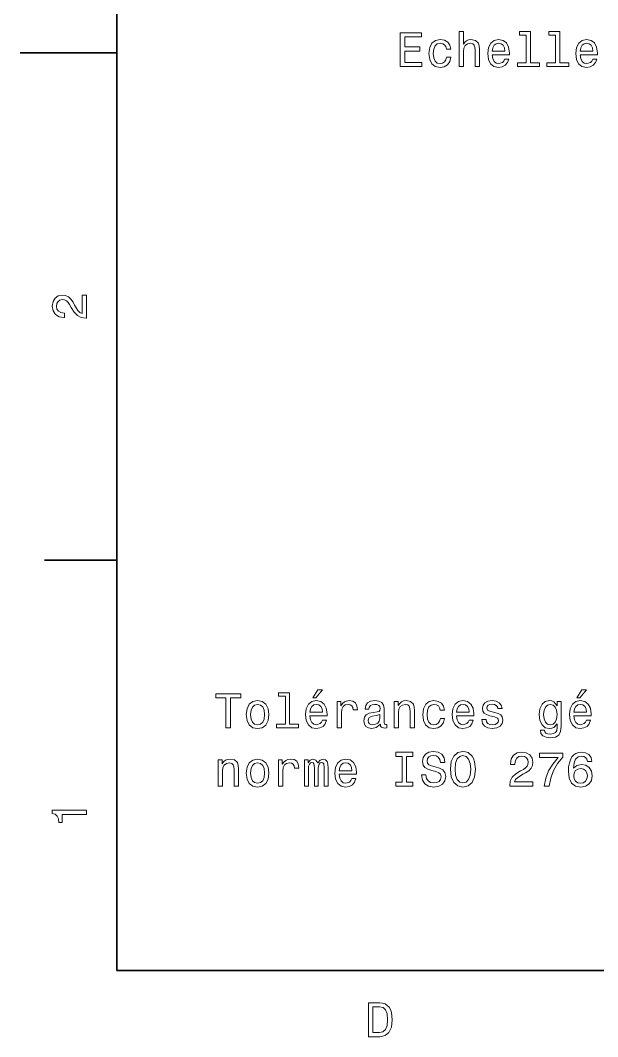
# Model space of a CAD drawing. Extents: x 0 to 297, y 0 to 210.
# Drawn here: x 0 to 59.8, y 3.2 to 108.4 of the extents above; entities that cross this region are included whole.
import ezdxf

# ---------------------------------------------------------------- set-up
doc = ezdxf.new("R2010")
doc.units = 0

msp = doc.modelspace()

# ---------------------------------------------------------------- linework, layer by layer
at = {"color": 7, "lineweight": 35}
for p, q in [((10, 200), (10, 10)), ((10, 10), (287, 10))]:
    msp.add_line(p, q, dxfattribs=at)
at = {"color": 7, "lineweight": 35, "ltscale": 0.25}
msp.add_line((10, 105), (0, 105), dxfattribs=at)
at = {"color": 7, "lineweight": 35, "ltscale": 0.1875}
msp.add_line((10, 52.5), (2.5, 52.5), dxfattribs=at)
at = {"color": 7, "lineweight": 13}
for points in [[(39.324226, 103.567986), (41.543247, 103.567986), (41.543247, 103.991615), (39.7882, 103.991615), (39.7882, 105.176773), (41.351604, 105.176773), (41.351604, 105.59536), (39.7882, 105.59536), (39.7882, 106.644356), (41.502899, 106.644356), (41.502899, 107.067986), (39.324226, 107.067986)], [(44.100163, 105.378502), (44.538921, 105.378502), (44.448143, 105.78196), (44.231285, 106.099686), (43.893391, 106.296371), (43.454628, 106.372017), (42.970478, 106.271156), (42.602322, 105.988731), (42.370335, 105.5298), (42.289642, 104.914528), (42.365292, 104.304298), (42.592236, 103.850403), (42.950306, 103.567986), (43.439499, 103.472168), (43.873215, 103.547813), (44.211113, 103.759628), (44.4431, 104.092484), (44.543964, 104.536285), (44.120335, 104.536285), (44.044685, 104.253868), (43.903477, 104.042046), (43.701748, 103.910927), (43.454628, 103.870583), (43.146992, 103.936142), (42.925091, 104.137871), (42.788921, 104.465683), (42.743534, 104.929657), (42.788921, 105.383545), (42.930134, 105.711357), (43.157078, 105.913086), (43.454628, 105.983688), (43.716877, 105.938301), (43.913563, 105.822311), (44.044685, 105.630669)], [(45.4114, 103.567986), (45.855206, 103.567986), (45.855206, 105.131386), (45.900593, 105.489456), (46.046848, 105.751701), (46.273792, 105.913086), (46.576385, 105.973602), (46.818462, 105.923172), (46.969757, 105.787003), (47.045406, 105.560059), (47.070625, 105.257469), (47.070625, 103.567986), (47.514427, 103.567986), (47.514427, 105.348244), (47.494255, 105.706314), (47.403477, 106.003868), (47.105927, 106.276199), (46.641949, 106.372017), (46.389786, 106.336716), (46.172928, 106.240898), (45.991371, 106.0896), (45.855206, 105.882828), (45.855206, 107.189026), (45.4114, 107.189026)], [(48.835754, 104.793488), (50.61097, 104.793488), (50.616013, 105.000259), (50.53532, 105.580231), (50.313419, 106.013954), (49.960392, 106.276199), (49.491371, 106.372017), (49.03244, 106.271156), (48.679413, 105.988731), (48.452469, 105.5298), (48.371777, 104.924614), (48.447426, 104.304298), (48.67437, 103.850403), (49.022354, 103.567986), (49.476242, 103.472168), (49.869614, 103.537727), (50.192383, 103.709198), (50.429413, 103.981529), (50.565582, 104.344643), (50.12682, 104.344643), (50.036041, 104.142914), (49.904915, 103.991615), (49.531719, 103.870583), (49.244255, 103.926056), (49.027397, 104.10257), (48.886185, 104.39003), (48.835754, 104.778358)], [(52.366013, 106.815826), (52.366013, 103.941185), (51.453186, 103.941185), (51.453186, 103.567986), (53.717598, 103.567986), (53.717598, 103.941185), (52.809814, 103.941185), (52.809814, 107.189026), (51.670048, 107.189026), (51.670048, 106.815826)], [(55.402035, 106.815826), (55.402035, 103.941185), (54.489212, 103.941185), (54.489212, 103.567986), (56.75362, 103.567986), (56.75362, 103.941185), (55.84584, 103.941185), (55.84584, 107.189026), (54.70607, 107.189026), (54.70607, 106.815826)], [(57.943825, 104.793488), (59.71904, 104.793488), (59.724083, 105.000259), (59.643391, 105.580231), (59.421486, 106.013954), (59.068462, 106.276199), (58.599442, 106.372017), (58.140511, 106.271156), (57.787483, 105.988731), (57.560539, 105.5298), (57.479843, 104.924614), (57.555496, 104.304298), (57.78244, 103.850403), (58.130424, 103.567986), (58.584312, 103.472168), (58.977684, 103.537727), (59.300453, 103.709198), (59.537483, 103.981529), (59.673649, 104.344643), (59.234886, 104.344643), (59.144112, 104.142914), (59.012985, 103.991615), (58.639786, 103.870583), (58.352325, 103.926056), (58.135468, 104.10257), (57.994255, 104.39003), (57.943825, 104.778358)], [(48.835754, 105.166687), (48.891228, 105.514671), (49.027397, 105.771873), (49.234169, 105.928215), (49.5065, 105.983688), (49.773792, 105.928215), (49.980568, 105.771873), (50.106647, 105.514671), (50.152035, 105.166687)], [(57.943825, 105.166687), (57.999298, 105.514671), (58.135468, 105.771873), (58.342239, 105.928215), (58.614571, 105.983688), (58.881863, 105.928215), (59.088634, 105.771873), (59.214714, 105.514671), (59.260105, 105.166687)], [(6.833213, 77.519447), (6.833213, 79.925072), (6.399496, 79.925072), (6.399496, 78.023773), (6.162464, 78.129684), (5.965778, 78.311241), (5.607709, 78.871033), (5.456412, 79.168587), (5.239553, 79.501442), (4.987392, 79.738472), (4.689842, 79.874641), (4.351945, 79.925072), (3.928314, 79.839333), (3.595461, 79.602303), (3.383646, 79.239189), (3.307997, 78.770172), (3.393732, 78.286018), (3.630764, 77.91787), (4.009006, 77.680832), (4.508286, 77.600143), (4.578891, 77.600143), (4.578891, 78.059074), (4.538545, 78.059074), (4.195605, 78.104462), (3.943444, 78.240631), (3.782061, 78.457489), (3.726585, 78.744957), (3.777017, 79.03746), (3.903098, 79.254318), (4.099784, 79.395531), (4.346902, 79.445961), (4.578891, 79.41066), (4.775577, 79.314842), (4.947046, 79.153458), (5.098343, 78.931557), (5.259727, 78.634003), (5.572406, 78.139771), (5.90526, 77.791786), (6.308718, 77.585014), (6.818084, 77.519447)], [(30.278099, 38.219742), (30.575649, 38.219742), (31.276657, 39.077087), (30.782421, 39.077087)], [(57.602303, 38.219742), (57.899853, 38.219742), (58.600861, 39.077087), (58.106625, 39.077087)], [(21.286022, 35.143372), (21.75, 35.143372), (21.75, 38.219742), (22.809078, 38.219742), (22.809078, 38.643372), (20.221903, 38.643372), (20.221903, 38.219742), (21.286022, 38.219742)], [(23.378963, 36.494957), (23.459654, 35.879684), (23.691643, 35.425793), (24.059799, 35.143372), (24.554035, 35.04755), (25.043228, 35.143372), (25.411383, 35.42075), (25.643372, 35.874641), (25.729107, 36.494957), (25.643372, 37.110229), (25.411383, 37.569164), (25.043228, 37.846542), (24.554035, 37.947407), (24.059799, 37.846542), (23.691643, 37.564121), (23.459654, 37.110229)], [(27.428675, 38.391209), (27.428675, 35.516571), (26.51585, 35.516571), (26.51585, 35.143372), (28.780258, 35.143372), (28.780258, 35.516571), (27.872478, 35.516571), (27.872478, 38.764408), (26.732708, 38.764408), (26.732708, 38.391209)], [(29.970461, 36.368877), (31.745678, 36.368877), (31.750721, 36.575649), (31.670029, 37.155621), (31.448128, 37.589336), (31.0951, 37.851585), (30.62608, 37.947407), (30.167149, 37.846542), (29.814121, 37.564121), (29.587177, 37.105186), (29.506485, 36.5), (29.582134, 35.879684), (29.809078, 35.425793), (30.157061, 35.143372), (30.61095, 35.04755), (31.004322, 35.113113), (31.327089, 35.28458), (31.564121, 35.556915), (31.700289, 35.920029), (31.261528, 35.920029), (31.17075, 35.7183), (31.039625, 35.567001), (30.666428, 35.445965), (30.378963, 35.501442), (30.162104, 35.677956), (30.020893, 35.965416), (29.970461, 36.353745)], [(32.784584, 35.143372), (33.228386, 35.143372), (33.228386, 36.691643), (33.273773, 37.064842), (33.409943, 37.33213), (33.631844, 37.493515), (33.929394, 37.548992), (34.151299, 37.513687), (34.317722, 37.412823), (34.418587, 37.241356), (34.453892, 37.009365), (34.90274, 37.009365), (34.84222, 37.417866), (34.675793, 37.710373), (34.398415, 37.886887), (34.020172, 37.947407), (33.76297, 37.907059), (33.541065, 37.806194), (33.344379, 37.634727), (33.188042, 37.402737), (33.188042, 37.851585), (32.784584, 37.851585)], [(37.26297, 35.496399), (37.26297, 35.481266), (37.288185, 35.309799), (37.363831, 35.188759), (37.681557, 35.092937), (37.928673, 35.133286), (37.928673, 35.476223), (37.822769, 35.461094), (37.681557, 35.526657), (37.656342, 35.728386), (37.656342, 37.130402), (37.595821, 37.488472), (37.419312, 37.740635), (37.111671, 37.89193), (36.677956, 37.947407), (36.254326, 37.886887), (35.941643, 37.715416), (35.744957, 37.448128), (35.679398, 37.0951), (35.679398, 37.064842), (36.077812, 37.064842), (36.113113, 37.276657), (36.224064, 37.427956), (36.405621, 37.51873), (36.662827, 37.554035), (36.909943, 37.52882), (37.086456, 37.453171), (37.192364, 37.322044), (37.227669, 37.140491), (37.207493, 36.928673), (37.126801, 36.822765), (36.925072, 36.772335), (36.546829, 36.731987), (36.113113, 36.641209), (35.805477, 36.479828), (35.62392, 36.227665), (35.568443, 35.854465), (35.618877, 35.521614), (35.775215, 35.274494), (36.027378, 35.118156), (36.375359, 35.062679), (36.844383, 35.168587)], [(38.690201, 35.143372), (39.134007, 35.143372), (39.134007, 36.706772), (39.179398, 37.064842), (39.325649, 37.327087), (39.552593, 37.488472), (39.855186, 37.548992), (40.097263, 37.498558), (40.248558, 37.362392), (40.324207, 37.135445), (40.349426, 36.832851), (40.349426, 35.143372), (40.793228, 35.143372), (40.793228, 36.92363), (40.773056, 37.2817), (40.682278, 37.57925), (40.384727, 37.851585), (39.92075, 37.947407), (39.663544, 37.912102), (39.446686, 37.816284), (39.260086, 37.6549), (39.113831, 37.438042), (39.113831, 37.851585), (38.690201, 37.851585)], [(43.451012, 36.953892), (43.889771, 36.953892), (43.798992, 37.357349), (43.582134, 37.675072), (43.24424, 37.871758), (42.805477, 37.947407), (42.321327, 37.846542), (41.953171, 37.564121), (41.721184, 37.105186), (41.640491, 36.489914), (41.716141, 35.879684), (41.943085, 35.425793), (42.301155, 35.143372), (42.790348, 35.04755), (43.224068, 35.123199), (43.561962, 35.335014), (43.793949, 35.667866), (43.894814, 36.111671), (43.471184, 36.111671), (43.395535, 35.82925), (43.254326, 35.617435), (43.052597, 35.486313), (42.805477, 35.445965), (42.497841, 35.511528), (42.27594, 35.713257), (42.139771, 36.041065), (42.094383, 36.505043), (42.139771, 36.958935), (42.280983, 37.286743), (42.507927, 37.488472), (42.805477, 37.559078), (43.067726, 37.513687), (43.264412, 37.397694), (43.395535, 37.206051)], [(45.150578, 36.368877), (46.925793, 36.368877), (46.930836, 36.575649), (46.850143, 37.155621), (46.628242, 37.589336), (46.275215, 37.851585), (45.806198, 37.947407), (45.347263, 37.846542), (44.99424, 37.564121), (44.767292, 37.105186), (44.6866, 36.5), (44.762249, 35.879684), (44.989193, 35.425793), (45.337177, 35.143372), (45.791069, 35.04755), (46.184441, 35.113113), (46.507206, 35.28458), (46.74424, 35.556915), (46.880402, 35.920029), (46.441643, 35.920029), (46.350864, 35.7183), (46.219742, 35.567001), (45.846542, 35.445965), (45.559078, 35.501442), (45.34222, 35.677956), (45.201012, 35.965416), (45.150578, 36.353745)], [(49.124641, 36.721901), (48.695965, 36.822765), (48.378242, 36.938759), (48.272335, 37.175793), (48.302593, 37.34222), (48.408501, 37.463257), (48.579971, 37.538906), (48.827087, 37.569164), (49.064121, 37.538906), (49.250721, 37.448128), (49.371758, 37.311958), (49.422188, 37.130402), (49.855907, 37.130402), (49.855907, 37.140491), (49.780258, 37.4683), (49.573486, 37.725506), (49.250721, 37.886887), (48.827087, 37.947407), (48.398415, 37.886887), (48.085735, 37.720459), (47.88905, 37.473343), (47.828529, 37.160664), (47.873917, 36.85807), (48.015129, 36.646252), (48.247116, 36.494957), (48.585014, 36.38905), (49.07925, 36.268013), (49.381844, 36.14193), (49.462536, 36.041065), (49.492798, 35.889771), (49.447407, 35.703171), (49.32637, 35.561958), (49.129684, 35.47118), (48.867435, 35.440922), (48.590057, 35.47118), (48.388329, 35.577087), (48.252159, 35.748558), (48.196686, 35.985592), (47.768013, 35.985592), (47.838615, 35.582134), (48.045387, 35.289627), (48.373199, 35.113113), (48.827087, 35.04755), (49.301155, 35.113113), (49.649136, 35.289627), (49.86095, 35.572044), (49.9366, 35.940201), (49.881126, 36.257923), (49.724785, 36.474785), (49.467579, 36.615993)], [(55.978386, 35.264408), (55.978386, 37.851585), (55.554752, 37.851585), (55.554752, 37.412823), (55.206772, 37.811237), (54.994953, 37.912102), (54.757923, 37.947407), (54.32925, 37.846542), (53.996395, 37.564121), (53.779537, 37.110229), (53.703888, 36.5), (53.779537, 35.884727), (53.996395, 35.430836), (54.32925, 35.143372), (54.757923, 35.04755), (54.999996, 35.082851), (55.201729, 35.17363), (55.554752, 35.556915), (55.554752, 35.17363), (55.514408, 34.871037), (55.403458, 34.654179), (55.191639, 34.528099), (54.873917, 34.482708), (54.596539, 34.51297), (54.399853, 34.588615), (54.283859, 34.719742), (54.248558, 34.896252), (53.819881, 34.896252), (53.819881, 34.87608), (53.885445, 34.553314), (54.087173, 34.311237), (54.409939, 34.1549), (54.848701, 34.099422), (55.373196, 34.175072), (55.72118, 34.386887), (55.917866, 34.755043)], [(57.294666, 36.368877), (59.069881, 36.368877), (59.074924, 36.575649), (58.994232, 37.155621), (58.772331, 37.589336), (58.419304, 37.851585), (57.950287, 37.947407), (57.491352, 37.846542), (57.138325, 37.564121), (56.911381, 37.105186), (56.830688, 36.5), (56.906338, 35.879684), (57.133282, 35.425793), (57.481266, 35.143372), (57.935154, 35.04755), (58.328529, 35.113113), (58.651295, 35.28458), (58.888325, 35.556915), (59.024494, 35.920029), (58.585732, 35.920029), (58.494953, 35.7183), (58.363831, 35.567001), (57.990631, 35.445965), (57.703167, 35.501442), (57.486309, 35.677956), (57.345097, 35.965416), (57.294666, 36.353745)], [(23.832853, 36.5), (23.878242, 36.953892), (24.019453, 37.2817), (24.246399, 37.483429), (24.554035, 37.554035), (24.856628, 37.483429), (25.083574, 37.286743), (25.224785, 36.953892), (25.275215, 36.5), (25.224785, 36.041065), (25.083574, 35.708214), (24.856628, 35.506485), (24.554035, 35.440922), (24.246399, 35.506485), (24.019453, 35.708214), (23.878242, 36.041065)], [(29.970461, 36.742073), (30.025936, 37.090057), (30.162104, 37.347263), (30.368877, 37.503601), (30.641211, 37.559078), (30.908501, 37.503601), (31.115274, 37.347263), (31.241356, 37.090057), (31.286743, 36.742073)], [(45.150578, 36.742073), (45.206055, 37.090057), (45.34222, 37.347263), (45.548992, 37.503601), (45.821327, 37.559078), (46.088615, 37.503601), (46.295387, 37.347263), (46.421471, 37.090057), (46.466858, 36.742073)], [(54.162823, 36.5), (54.20821, 36.948849), (54.344379, 37.2817), (54.556194, 37.478386), (54.838615, 37.548992), (55.136166, 37.478386), (55.358067, 37.2817), (55.494236, 36.948849), (55.544666, 36.5), (55.494236, 36.041065), (55.358067, 35.713257), (55.136166, 35.511528), (54.838615, 35.445965), (54.556194, 35.511528), (54.344379, 35.713257), (54.20821, 36.046108)], [(57.294666, 36.742073), (57.35014, 37.090057), (57.486309, 37.347263), (57.693081, 37.503601), (57.965416, 37.559078), (58.232708, 37.503601), (58.43948, 37.347263), (58.565559, 37.090057), (58.610947, 36.742073)], [(37.212536, 36.091499), (37.152016, 35.82925), (36.990635, 35.627522), (36.748558, 35.496399), (36.451012, 35.451008), (36.259369, 35.476223), (36.123199, 35.556915), (36.037464, 35.698128), (36.012249, 35.894814), (36.032421, 36.071327), (36.113113, 36.197407), (36.435879, 36.338615), (36.844383, 36.399136), (37.212536, 36.520172)], [(41.973343, 30.251442), (41.514412, 30.251442), (41.615273, 29.71686), (41.867439, 29.323488), (42.255768, 29.086456), (42.780258, 29.000721), (43.299713, 29.081413), (43.688042, 29.303314), (43.935158, 29.651297), (44.02594, 30.110231), (43.950291, 30.523775), (43.738472, 30.791067), (43.395535, 30.967579), (42.9366, 31.098703), (42.543228, 31.194525), (42.286026, 31.305477), (42.139771, 31.46686), (42.094383, 31.719021), (42.139771, 31.945967), (42.270897, 32.117435), (42.472626, 32.233429), (42.75, 32.273777), (43.032425, 32.223343), (43.254326, 32.087177), (43.400578, 31.860231), (43.471184, 31.552593), (43.930115, 31.552593), (43.930115, 31.562681), (43.849426, 32.036743), (43.612396, 32.389771), (43.239197, 32.611671), (42.734871, 32.687321), (42.280983, 32.611671), (41.927956, 32.399857), (41.701012, 32.072048), (41.620319, 31.648415), (41.685883, 31.270174), (41.877525, 31.012968), (42.180115, 30.841499), (42.593662, 30.710375), (43.002163, 30.594381), (43.309799, 30.483431), (43.496399, 30.322046), (43.561962, 30.059799), (43.501442, 29.792507), (43.3451, 29.590778), (43.10807, 29.464699), (42.800434, 29.424353), (42.457497, 29.479828), (42.195244, 29.641211), (42.02882, 29.90346)], [(44.510086, 30.846542), (44.600864, 30.059799), (44.863113, 29.479828), (45.271614, 29.121759), (45.806198, 29.000721), (46.335735, 29.121759), (46.749283, 29.479828), (47.006485, 30.059799), (47.102306, 30.846542), (47.006485, 31.628242), (46.895535, 31.945967), (46.749283, 32.208214), (46.335735, 32.566284), (46.083572, 32.657063), (45.806198, 32.692364), (45.266571, 32.566284), (44.85807, 32.213257), (44.600864, 31.633286)], [(50.647694, 29.096542), (53.053314, 29.096542), (53.053314, 29.53026), (51.152016, 29.53026), (51.257923, 29.767292), (51.43948, 29.963978), (51.999279, 30.322046), (52.296829, 30.473343), (52.629681, 30.690203), (52.866714, 30.942364), (53.00288, 31.239914), (53.053314, 31.57781), (52.967579, 32.001442), (52.730545, 32.334293), (52.367435, 32.546112), (51.898415, 32.621758), (51.414265, 32.536022), (51.046108, 32.298992), (50.809074, 31.92075), (50.728386, 31.421471), (50.728386, 31.350864), (51.187317, 31.350864), (51.187317, 31.391211), (51.232708, 31.73415), (51.368874, 31.986313), (51.585732, 32.147694), (51.873199, 32.203171), (52.165707, 32.152737), (52.382565, 32.026657), (52.523773, 31.829971), (52.574207, 31.582853), (52.538902, 31.350864), (52.443081, 31.154179), (52.2817, 30.98271), (52.059795, 30.831413), (51.762245, 30.670029), (51.268013, 30.357349), (50.920029, 30.024496), (50.713257, 29.621038), (50.647694, 29.111671)], [(59.16066, 31.65346), (59.064838, 32.061958), (58.842937, 32.364555), (58.499996, 32.556198), (58.056194, 32.621758), (57.758644, 32.586456), (57.501438, 32.490635), (57.274494, 32.334293), (57.082851, 32.112392), (56.931553, 31.835014), (56.820602, 31.497118), (56.749996, 31.098703), (56.729824, 30.649857), (56.810516, 29.933718), (57.057632, 29.414267), (57.456051, 29.101585), (58.000717, 28.995678), (58.48991, 29.086456), (58.86311, 29.323488), (59.105183, 29.696686), (59.190918, 30.17075), (59.105183, 30.649857), (58.873196, 31.018013), (58.515125, 31.25), (58.071323, 31.330692), (57.592216, 31.229828), (57.234146, 30.942364), (57.309795, 31.497118), (57.47118, 31.895535), (57.718296, 32.132565), (58.061237, 32.213257), (58.313396, 32.172913), (58.505039, 32.067005), (58.631123, 31.890491), (58.696682, 31.65346)], [(20.474064, 29.096542), (20.917868, 29.096542), (20.917868, 30.659943), (20.963257, 31.018013), (21.10951, 31.28026), (21.336456, 31.441643), (21.63905, 31.502163), (21.881124, 31.451729), (22.032421, 31.315563), (22.108068, 31.088617), (22.133286, 30.786024), (22.133286, 29.096542), (22.577089, 29.096542), (22.577089, 30.876802), (22.556917, 31.234871), (22.466139, 31.532421), (22.168589, 31.804756), (21.704611, 31.900578), (21.447407, 31.865274), (21.230547, 31.769453), (21.043949, 31.60807), (20.897694, 31.391211), (20.897694, 31.804756), (20.474064, 31.804756)], [(23.378963, 30.448128), (23.459654, 29.832853), (23.691643, 29.378963), (24.059799, 29.096542), (24.554035, 29.000721), (25.043228, 29.096542), (25.411383, 29.37392), (25.643372, 29.82781), (25.729107, 30.448128), (25.643372, 31.0634), (25.411383, 31.522335), (25.043228, 31.799713), (24.554035, 31.900578), (24.059799, 31.799713), (23.691643, 31.517292), (23.459654, 31.0634)], [(26.712536, 29.096542), (27.15634, 29.096542), (27.15634, 30.644814), (27.201729, 31.018013), (27.337896, 31.285303), (27.559799, 31.446686), (27.857349, 31.502163), (28.07925, 31.46686), (28.245678, 31.365995), (28.346542, 31.194525), (28.381844, 30.962536), (28.830692, 30.962536), (28.770172, 31.371038), (28.603746, 31.663546), (28.32637, 31.840057), (27.948128, 31.900578), (27.690922, 31.860231), (27.469021, 31.759367), (27.272335, 31.587896), (27.115993, 31.355907), (27.115993, 31.804756), (26.712536, 31.804756)], [(29.405621, 29.096542), (29.814121, 29.096542), (29.814121, 30.907061), (29.839336, 31.179396), (29.914986, 31.376081), (30.030979, 31.492075), (30.182278, 31.537464), (30.303314, 31.497118), (30.384007, 31.396254), (30.424351, 31.224785), (30.439482, 30.997839), (30.439482, 29.096542), (30.822767, 29.096542), (30.822767, 30.907061), (30.847984, 31.174353), (30.923632, 31.371038), (31.04467, 31.492075), (31.195965, 31.537464), (31.317003, 31.497118), (31.397694, 31.396254), (31.448128, 30.997839), (31.448128, 29.096542), (31.856628, 29.096542), (31.856628, 30.967579), (31.831413, 31.355907), (31.750721, 31.65346), (31.589336, 31.835014), (31.327089, 31.900578), (31.019453, 31.799713), (30.782421, 31.507206), (30.595821, 31.79467), (30.283142, 31.900578), (29.995678, 31.799713), (29.798992, 31.517292), (29.798992, 31.804756), (29.405621, 31.804756)], [(33.006485, 30.322046), (34.7817, 30.322046), (34.786743, 30.528818), (34.706051, 31.108789), (34.48415, 31.542507), (34.131126, 31.804756), (33.662102, 31.900578), (33.203171, 31.799713), (32.850143, 31.517292), (32.623199, 31.058357), (32.542507, 30.453171), (32.618156, 29.832853), (32.8451, 29.378963), (33.193085, 29.096542), (33.646973, 29.000721), (34.040344, 29.066282), (34.363113, 29.237753), (34.600143, 29.510088), (34.736313, 29.873199), (34.29755, 29.873199), (34.206772, 29.671471), (34.075649, 29.520174), (33.70245, 29.399136), (33.414986, 29.454611), (33.198128, 29.631124), (33.056915, 29.918589), (33.006485, 30.306917)], [(39.502159, 29.520174), (38.856628, 29.520174), (38.856628, 29.096542), (40.611671, 29.096542), (40.611671, 29.520174), (39.966141, 29.520174), (39.966141, 32.172913), (40.611671, 32.172913), (40.611671, 32.596542), (38.856628, 32.596542), (38.856628, 32.172913), (39.502159, 32.172913)], [(44.99424, 30.846542), (45.049713, 31.456772), (45.216141, 31.905621), (45.473343, 32.177956), (45.806198, 32.273777), (46.134007, 32.177956), (46.391212, 31.900578), (46.55764, 31.451729), (46.618156, 30.846542), (46.55764, 30.236311), (46.391212, 29.787464), (46.134007, 29.515131), (45.806198, 29.424353), (45.473343, 29.515131), (45.216141, 29.787464), (45.049713, 30.231268)], [(54.213253, 29.096542), (54.722622, 29.096542), (54.889046, 29.928675), (55.181553, 30.705332), (55.5951, 31.426514), (56.134724, 32.102306), (56.134724, 32.520893), (53.734146, 32.520893), (53.734146, 32.061958), (55.650574, 32.061958), (55.095818, 31.381124), (54.677231, 30.670029), (54.384724, 29.913546)], [(23.832853, 30.453171), (23.878242, 30.907061), (24.019453, 31.234871), (24.246399, 31.4366), (24.554035, 31.507206), (24.856628, 31.4366), (25.083574, 31.239914), (25.224785, 30.907061), (25.275215, 30.453171), (25.224785, 29.994236), (25.083574, 29.661385), (24.856628, 29.459654), (24.554035, 29.394093), (24.246399, 29.459654), (24.019453, 29.661385), (23.878242, 29.994236)], [(33.006485, 30.695246), (33.061958, 31.043228), (33.198128, 31.300432), (33.4049, 31.456772), (33.677235, 31.512249), (33.944527, 31.456772), (34.151299, 31.300432), (34.277378, 31.043228), (34.322769, 30.695246)], [(58.701725, 30.165707), (58.646252, 29.847982), (58.505039, 29.605907), (58.278095, 29.444525), (57.995674, 29.394093), (57.698124, 29.444525), (57.47118, 29.600864), (57.324924, 29.842939), (57.279537, 30.160664), (57.329967, 30.473343), (57.47118, 30.710375), (57.703167, 30.861671), (58.015846, 30.917147), (58.288181, 30.861671), (58.505039, 30.715418), (58.646252, 30.478386)], [(6.833213, 26.159222), (6.833213, 26.618156), (3.307997, 26.618156), (3.307997, 26.275217), (3.615634, 26.184439), (3.822406, 26.002882), (3.943444, 25.725506), (3.98379, 25.34222), (4.341859, 25.34222), (4.341859, 26.159222)], [(37.194958, 6.666787), (36.029972, 6.666787), (36.029972, 3.166787), (37.194958, 3.166787), (37.744667, 3.277738), (38.153168, 3.615634), (38.405331, 4.165346), (38.496109, 4.916787), (38.415417, 5.683357), (38.314552, 5.985951), (38.173344, 6.228026), (37.764839, 6.555836), (37.497551, 6.636527)], [(37.159653, 6.248199), (37.542938, 6.17255), (37.805187, 5.940562), (37.961525, 5.527017), (38.011959, 4.916787), (37.956482, 4.326729), (37.800144, 3.913184), (37.532852, 3.666066), (37.159653, 3.585375), (36.498989, 3.585375), (36.498989, 6.248199)]]:
    msp.add_lwpolyline(points, close=True, dxfattribs=at)

doc.saveas('drawing.dxf')
